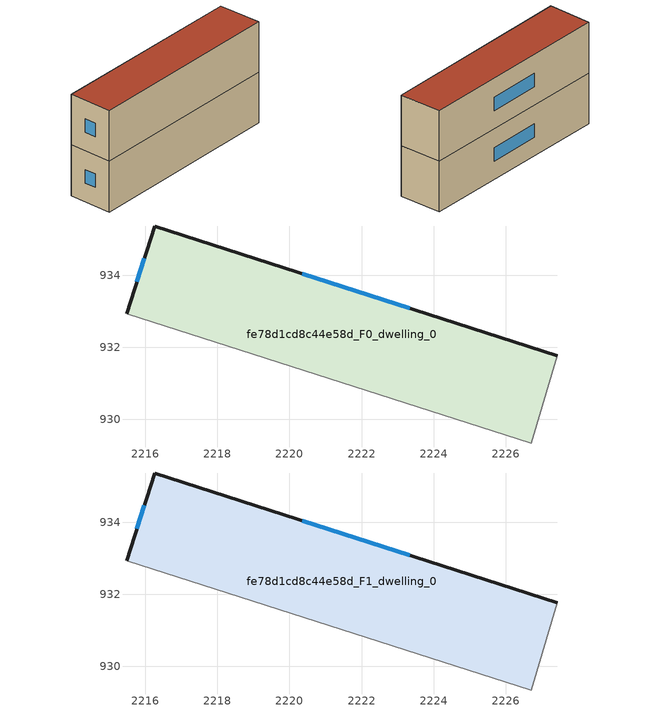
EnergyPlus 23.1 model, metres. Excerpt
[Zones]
fe78d1cd8c44e58d_F0_dwelling_0
 floor ground (EU_floor_Construction): 2227.43,931.77 2226.71,929.35 2215.48,932.94 2216.26,935.37 z0
 wall outside (EU_wall_Construction): 2227.43,931.77 2216.26,935.37 2215.48,932.94 z0:3
 wall adiabatic (EU_wall_Construction): 2215.48,932.94 2226.71,929.35 2227.43,931.77 z0:3
 window (EU_Window_Construction): 2215.98,934.48 2215.77,933.83 / 2223.34,933.08 2220.35,934.05 z1.1:1.9
fe78d1cd8c44e58d_F1_dwelling_0
 floor to fe78d1cd8c44e58d_F0_dwelling_0 (EU_floor_Construction): 2227.43,931.77 2226.71,929.35 2215.48,932.94 2216.26,935.37 z3
 wall outside (EU_wall_Construction): 2227.43,931.77 2216.26,935.37 2215.48,932.94 z3:6
 wall adiabatic (EU_wall_Construction): 2215.48,932.94 2226.71,929.35 2227.43,931.77 z3:6
 window (EU_Window_Construction): 2215.98,934.48 2215.77,933.83 / 2223.34,933.08 2220.35,934.05 z4.1:4.9
 roof outside (EU_roof_Construction): 2226.71,929.35 2227.43,931.77 2216.26,935.37 2215.48,932.94 z6
[Building]
EU S2 Campaign: North Axis=0; Terrain=City; Solar Distribution=FullExterior
[Site:Location]
Bologna: Latitude=44.5; Longitude=11.25; Time Zone=1; Elevation=37
[SizingPeriod:WeatherFileDays]
AnnualSizingPeriod: Begin Month=1; Begin Day of Month=1; End Month=12; End Day of Month=31; Day of Week for Start Day=Monday; Use Weather File Daylight Saving Period=No; Use Weather File Rain and Snow Indicators=No
[MATERIAL]
EU_InternalMass_Material: Roughness=MediumRough; Thickness=0.1; Conductivity=1; Density=1800; Specific Heat=900; Thermal Absorptance=0.9; Solar Absorptance=0.7; Visible Absorptance=0.7
[MATERIAL:NOMASS] Roughness=MediumRough; Thermal Absorptance=0.9; Solar Absorptance=0.7; Visible Absorptance=0.7
Name | Thermal Resistance
EU_wall_NoMass | 0.753012
EU_roof_NoMass | 0.675676
EU_floor_NoMass | 0.609756
[WINDOWMATERIAL:SIMPLEGLAZINGSYSTEM]
EU_Window_SimpleGlazing: UFactor=4.6; Solar Heat Gain Coefficient=0.85; Visible Transmittance=0.85
[CONSTRUCTION]
EU_wall_Construction: EU_wall_NoMass
EU_roof_Construction: EU_roof_NoMass
EU_floor_Construction: EU_floor_NoMass
EU_Window_Construction: EU_Window_SimpleGlazing
EU_InternalMass_Construction: EU_InternalMass_Material
[ZONE] Type=1; Multiplier=1; Ceiling Height=autocalculate; Floor Area=autocalculate; Part of Total Floor Area=Yes
Name | Volume
fe78d1cd8c44e58d_F0_dwelling_0 | 89.554
fe78d1cd8c44e58d_F1_dwelling_0 | 89.5532
[INTERNALMASS] Construction=EU_InternalMass_Construction; Surface Area=29.851
Name | Zone or ZoneList
fe78d1cd8c44e58d_F0_dwelling_0_EU_InternalMass | fe78d1cd8c44e58d_F0_dwelling_0
fe78d1cd8c44e58d_F1_dwelling_0_EU_InternalMass | fe78d1cd8c44e58d_F1_dwelling_0
[OTHEREQUIPMENT] Fuel Type=Electricity; Design Level Calculation Method=Watts/Area; Power per Zone Floor Area=1; Fraction Latent=0; Fraction Radiant=0; Fraction Lost=0; Carbon Dioxide Generation Rate=0; EndUse Subcategory=EU_Step8_InternalGains
Name | Zone or ZoneList or Space or SpaceList | Schedule
EU_Step8_InternalGain_fe78d1cd8c44e58d_F0_dwelling_0_f000 | fe78d1cd8c44e58d_F0_dwelling_0 | EU_Step8_GainSchedule_fe78d1cd8c44e58d_F0_dwelling_0_f000
EU_Step8_InternalGain_fe78d1cd8c44e58d_F1_dwelling_0_f000 | fe78d1cd8c44e58d_F1_dwelling_0 | EU_Step8_GainSchedule_fe78d1cd8c44e58d_F1_dwelling_0_f000
[ZONEVENTILATION:DESIGNFLOWRATE] Schedule=EU_AlwaysOn; Design Flow Rate Calculation Method=AirChanges/Hour; Air Changes per Hour=0.64; Ventilation Type=Natural; Fan Pressure Rise=0; Fan Total Efficiency=1; Constant Term Coefficient=1; Temperature Term Coefficient=0; Velocity Term Coefficient=0; Velocity Squared Term Coefficient=0; Minimum Indoor Temperature=-100; Maximum Indoor Temperature=100; Delta Temperature=-100; Minimum Outdoor Temperature=-100; Maximum Outdoor Temperature=100; Maximum Wind Speed=40
Name | Zone or ZoneList or Space or SpaceList
EU_ConstantAir_fe78d1cd8c44e58d_F0_dwelling_0 | fe78d1cd8c44e58d_F0_dwelling_0
EU_ConstantAir_fe78d1cd8c44e58d_F1_dwelling_0 | fe78d1cd8c44e58d_F1_dwelling_0
[HVACTEMPLATE:THERMOSTAT] Constant Heating Setpoint=20; Constant Cooling Setpoint=50
EU_HeatOnly_fe78d1cd8c44e58d_F0_dwelling_0; EU_HeatOnly_fe78d1cd8c44e58d_F1_dwelling_0
[HVACTEMPLATE:ZONE:IDEALLOADSAIRSYSTEM] System Availability Schedule=EU_AlwaysOn; Maximum Heating Supply Air Temperature=50; Minimum Cooling Supply Air Temperature=13; Maximum Heating Supply Air Humidity Ratio=0.0156; Minimum Cooling Supply Air Humidity Ratio=0.0077; Heating Limit=NoLimit; Cooling Limit=NoLimit; Heating Availability Schedule=EU_AlwaysOn; Cooling Availability Schedule=EU_CoolingOff; Dehumidification Control Type=ConstantSensibleHeatRatio; Cooling Sensible Heat Ratio=0.7; Dehumidification Setpoint=60; Humidification Control Type=None; Humidification Setpoint=30; Outdoor Air Method=None; Outdoor Air Flow Rate per Person=0.00944; Outdoor Air Flow Rate per Zone Floor Area=0; Outdoor Air Flow Rate per Zone=0; Demand Controlled Ventilation Type=None; Outdoor Air Economizer Type=NoEconomizer; Heat Recovery Type=None; Sensible Heat Recovery Effectiveness=0.7; Latent Heat Recovery Effectiveness=0.65
Name | Template Thermostat
fe78d1cd8c44e58d_F0_dwelling_0 | EU_HeatOnly_fe78d1cd8c44e58d_F0_dwelling_0
fe78d1cd8c44e58d_F1_dwelling_0 | EU_HeatOnly_fe78d1cd8c44e58d_F1_dwelling_0
[SIZING:ZONE] Zone Cooling Design Supply Air Temperature Input Method=SupplyAirTemperature; Zone Cooling Design Supply Air Temperature=13; Zone Heating Design Supply Air Temperature Input Method=SupplyAirTemperature; Zone Heating Design Supply Air Temperature=50; Zone Cooling Design Supply Air Humidity Ratio=0.008; Zone Heating Design Supply Air Humidity Ratio=0.008; Cooling Design Air Flow Method=DesignDay; Cooling Design Air Flow Rate=0; Cooling Minimum Air Flow per Zone Floor Area=0.000762; Cooling Minimum Air Flow=0; Cooling Minimum Air Flow Fraction=0.2; Heating Design Air Flow Method=DesignDay; Heating Design Air Flow Rate=0; Heating Maximum Air Flow per Zone Floor Area=0.002032; Heating Maximum Air Flow=0.141576; Heating Maximum Air Flow Fraction=0.3; Account for Dedicated Outdoor Air System=No; Dedicated Outdoor Air System Control Strategy=NeutralSupplyAir; Dedicated Outdoor Air Low Setpoint Temperature for Design=autosize; Dedicated Outdoor Air High Setpoint Temperature for Design=autosize; Zone Load Sizing Method=Sensible Load Only No Latent Load; Zone Latent Cooling Design Supply Air Humidity Ratio Input Method=HumidityRatioDifference; Zone Cooling Design Supply Air Humidity Ratio Difference=0.005; Zone Latent Heating Design Supply Air Humidity Ratio Input Method=HumidityRatioDifference; Zone Humidification Design Supply Air Humidity Ratio Difference=0.005
fe78d1cd8c44e58d_F0_dwelling_0; fe78d1cd8c44e58d_F1_dwelling_0
[SCHEDULE:CONSTANT]
Name | Hourly Value
EU_AlwaysOn | 1
EU_CoolingOff | 0
[SCHEDULE:FILE] Column Number=1; Rows to Skip at Top=0; Number of Hours of Data=8760; Column Separator=Comma; Interpolate to Timestep=No; Minutes per Item=60; Adjust Schedule for Daylight Savings=Yes
Name | File
EU_Step8_GainSchedule_fe78d1cd8c44e58d_F0_dwelling_0_f000 | ../../schedules/fe78d1cd8c44e58d/fe78d1cd8c44e58d_F0_dwelling_0_f000_gain.csv
EU_Step8_GainSchedule_fe78d1cd8c44e58d_F1_dwelling_0_f000 | ../../schedules/fe78d1cd8c44e58d/fe78d1cd8c44e58d_F1_dwelling_0_f000_gain.csv
